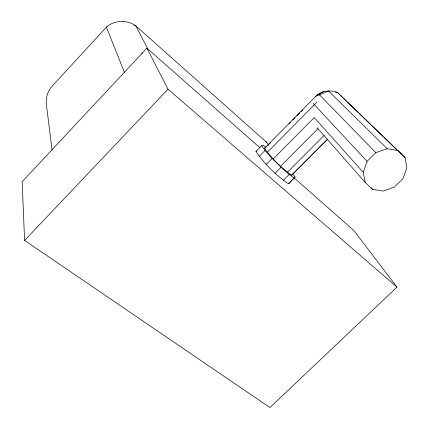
<?xml version="1.0" encoding="UTF-8"?>
<svg xmlns="http://www.w3.org/2000/svg" width="429" height="429" viewBox="0 0 429 429"><rect width="100%" height="100%" fill="white"/><g stroke="black" fill="none" stroke-linecap="round" stroke-linejoin="round"><path stroke-width="0.64" d="M365.288 182.566L363.218 172.297L367.074 161.32L375.863 152.654L387.189 148.718L397.897 150.584L405.078 157.668L406.864 167.98L402.879 178.748L394.235 187.151L383.199 191.044L372.619 189.393L365.288 182.566L317.138 127.745M266.093 147.378L262.929 145.12L261.711 145.646L255.941 151.507C264.602 164.109 275.89 175.15 288.486 183.81L295.077 176.995L292.9 173.959M288.486 183.81L295.077 176.995M401.501 154.14L337.28 92.224C329.676 89.843 321.514 90.664 315.674 96.412L264.521 148.284C271.922 158.66 281.279 167.814 291.661 175.198L327.354 139.355M106.548 27.006L51.861 86.476C47.716 91.141 45.785 97.544 46.289 103.738L52.091 150.236M259.92 147.737L146.916 48.161L22.136 181.762L24.592 240.417L269.948 407.55L396.97 287.14L353.839 230.496L294.074 177.831M24.592 240.417L168.023 89.189L146.916 48.161M267.857 145.431L270.678 142.567M289.033 123.96L290.444 122.528M292.798 120.141L295.152 117.755M297.034 115.846L299.855 112.983M301.271 111.551L302.681 110.119M316.8 95.801L317.739 94.847M259.191 156.413L265.042 150.488L261.711 145.646M267.315 152.338L317.079 101.957M266.237 164.398L272.142 158.435L265.042 150.488M273.225 158.944L314.21 117.578L363.218 172.297M280.614 166.275L317.98 128.7M275.128 173.23L281.054 167.272L289.21 174.458L294.321 177.981M287.392 172.243L324.142 135.408M283.312 180.362L289.21 174.458M291.661 175.198L327.504 139.334M106.719 26.829C114.527 20.211 126.641 19.648 135.092 25.391M315.674 96.412L323.589 91.431M141.64 53.443L142.498 52.896M264.521 148.284L265.503 147.817M255.941 151.507L256.805 151.099M317.83 95.152L319.605 94.965L328.464 90.889L387.189 148.718M335.451 92.423L337.28 92.224L346.085 100.847M123.38 21.477L123.724 21.482M168.023 89.189L396.97 287.14M135.639 25.729L266.345 142.079M347.045 101.775L358.076 112.398M359.513 113.782L370.543 124.41M371.503 125.332L383.017 136.422M383.976 137.344L405.078 157.668M272.142 158.435L281.054 167.272M319.605 94.965L375.863 152.654M313.138 103.384L367.074 161.32M371.299 187.897L372.619 189.393M268.565 145.023L267.026 142.846A21.316 9.926 -46.9 0 0 265.513 141.473M147.935 49.314L136.047 26.266A23.52 6.247 -55.2 0 0 134.406 25.257M124.453 72.496L106.719 27.933A23.901 2.376 48.4 0 1 107.052 26.839"/></g></svg>
